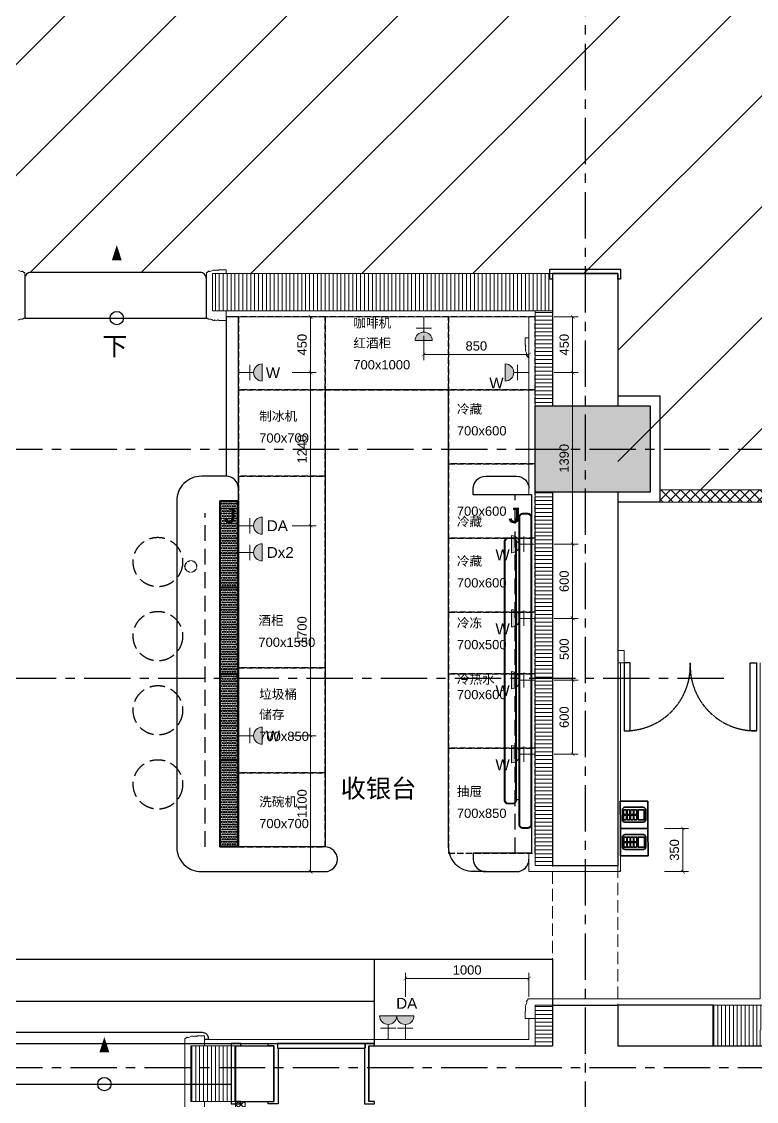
# Model space of a CAD drawing. Header units: millimetres. Extents: x -6033 to 120673, y -4970 to 90533.
# Drawn here: x 61806 to 67750, y 65940 to 74680 of the extents above; entities that cross this region are included whole.
import ezdxf

# ---------------------------------------------------------------- set-up
doc = ezdxf.new("R2010")
doc.units = ezdxf.units.MM
for name, pattern in [('I-AR$0$CENTER', [2, 1.25, -0.25, 0.25, -0.25]), ('I-PLAN$0$ACAD_ISO02W100', [15, 12, -3]), ('I-PLAN$0$CENTER', [2, 1.25, -0.25, 0.25, -0.25]), ('I-PLAN$0$DASH', [0.35, 0.25, -0.1]), ('I-PLAN$0$DASHED', [19.05, 12.7, -6.35]), ('I-PLAN$0$HIDDEN2', [0.1875, 0.125, -0.0625])]:
    doc.linetypes.add(name, pattern=pattern)
doc.layers.get('DefPoints').update_dxf_attribs({"color": 250})
for name, color, linetype, lineweight in [('_ACM-A-ANNO-DIMS', 2, 'Continuous', 18), ('_ACM-A-ANNO-IDEN', 7, 'Continuous', 5), ('_ACM-A-ANNO-TEXT', 7, 'Continuous', 5), ('_ACM-E-EQMT-SECT', 3, 'Continuous', 35), ('I-AR$0$GZET_COL_GRID_1-200_轴线', 8, 'I-AR$0$CENTER', 25), ('I-AR$0$I-SCOPE', 252, 'Continuous', 35), ('I-PLAN$0$_ACM-A-WALL-HACH', 251, 'Continuous', 9), ('I-PLAN$0$I-PL-WALL-FHINISH', 73, 'Continuous', 13), ('I-PLAN$0$I-WALL', 6, 'Continuous', 13)]:
    doc.layers.add(name, color=color, linetype=linetype, lineweight=lineweight)
for name, color, linetype in [('I-AR$0$A-LOL061W1', 252, 'Continuous'), ('I-AR$0$D-BASE-INTWALL', 1, 'Continuous'), ('I-AR$0$D-BASE-WALL', 4, 'Continuous'), ('I-AR$0$I-stairs', 2, 'Continuous'), ('I-AR$0$I—平面—装饰面层线', 4, 'Continuous'), ('I-AR$0$I—平面—装饰面层线a', 4, 'Continuous'), ('I-PLAN$0$0-建-楼梯', 1, 'Continuous'), ('I-PLAN$0$A-stairs', 2, 'Continuous'), ('I-PLAN$0$FURN', 1, 'Continuous'), ('I-PLAN$0$I-GRID', 252, 'I-PLAN$0$CENTER'), ('I-PLAN$0$I-PL-FURN', 1, 'I-PLAN$0$DASH'), ('I-PLAN$0$I-PL-IDS-MILL', 40, 'Continuous'), ('I-PLAN$0$I-PL-LIGHT', 1, 'I-PLAN$0$HIDDEN2'), ('I-PLAN$0$ID-TEXT-HEADING-3', 3, 'Continuous'), ('I-PLAN$0$I—平面—门', 1, 'Continuous'), ('I-PLAN$0$L-ELEV-MARK', 253, 'Continuous')]:
    doc.layers.add(name, color=color, linetype=linetype)
doc.styles.add('_ACM-G-NOTES', font='arial.ttf')
doc.styles.add('Arial_4', font='arial.ttf', dxfattribs={"height": 1.75})
doc.styles.add('Arial_B_1', font='arialbd.ttf', dxfattribs={"height": 2.5})
doc.styles.add('I-PLAN$0$Arial', font='ARIALUNI.ttf')
doc.dimstyles.new('_ACM-DIM-A_30', dxfattribs={"dimscale": 30, "dimtxt": 2.5, "dimasz": 1, "dimexe": 1.5, "dimexo": 1, "dimgap": 1, "dimtad": 1, "dimdec": 0, "dimrnd": 5, "dimzin": 1, "dimdsep": 46, "dimtxsty": '_ACM-G-NOTES', "dimblk": 'ARCHTICK', "dimcen": 2.5, "dimclrd": 256, "dimclre": 256, "dimclrt": 256, "dimadec": 3, "dimazin": 0, "dimtfac": 1, "dimtdec": 0, "dimtix": 1, "dimtmove": 0, "dimatfit": 3, "dimldrblk": 'DOTSMALL', "dimfxl": 5, "dimfxlon": 1, "dimlwd": 18, "dimlwe": 18, "dimarcsym": 0})

# ---------------------------------------------------------------- blocks, each defined once
blk = doc.blocks.new('I-AR$0$海龙_1211170131')
at = {"layer": 'I-AR$0$GZET_COL_GRID_1-200_轴线', "ltscale": 300}
for p, q in [((66140, 86275), (66140, 59995)), ((-2225, 70995), (116415, 70995)), ((-2225, 65990), (116415, 65990))]:
    blk.add_line(p, q, dxfattribs=at)
blk = doc.blocks.new('*U343')
for points in [[(-1125, 470), (-1170, 470), (-1170, 490), (-1095, 490), (-1095, 450), (-1090, 450), (-1090, 0), (-1170, 0), (-1170, 20), (-1125, 20), (-1125, 470)], [(-355, 470), (-310, 470), (-310, 490), (-385, 490), (-385, 450), (-390, 450), (-390, 0), (-310, 0), (-310, 20), (-355, 20), (-355, 470)]]:
    blk.add_lwpolyline(points)
at = {"color": 1}
blk.add_lwpolyline([(-1095, 450), (-385, 450), (-385, 490), (-1095, 490)], close=True, dxfattribs=at)
blk = doc.blocks.new('I-AR')
at = {"layer": 'I-AR$0$A-LOL061W1'}
blk.add_hatch(color=256, dxfattribs=at).paths.add_polyline_path([(66630, 70870), (66890, 70870), (66890, 71570), (66630, 71570), (66100, 71570), (65960, 71570), (65960, 70870), (66100, 70870)])
at = {"layer": 'I-AR$0$I-SCOPE'}
h = blk.add_hatch(dxfattribs=at)
h.set_pattern_fill('ANSI31', color=256, scale=200)
h.paths.add_polyline_path([(63300, 72640), (66630, 72640), (66630, 70889.4), (90600, 70890), (90600, 66390), (96650, 66390), (96650, 24876.4), (18340, 24876.4), (18340, 66390), (48090, 66390), (48090, 72640), (51400, 72640), (51400, 72649.9), (52869.5, 72649.9), (52869.5, 72640), (55240, 72640), (55240, 72790), (59460, 72790), (59460, 72640), (61830.5, 72640), (61830.5, 72649.9), (63300, 72649.9)], flags=16)
h.paths.add_polyline_path([(7330, 0), (7330, -1770), (11180, -1770), (11180, 0), (18450, 0), (18450, 2900), (27550, 2900), (27550, 18090), (37037.3, 18090), (37037.3, 17350), (96200, 17350), (96200, 18120), (114640, 18120), (114640, 84500), (0, 84500), (0, 0)])
at = {"layer": 'I-AR$0$D-BASE-INTWALL'}
blk.add_lwpolyline([(66630, 71650), (66970, 71650), (66970, 70790), (66630, 70790)], dxfattribs=at)
at = {"layer": 'I-AR$0$D-BASE-WALL'}
for p, q in [((66100, 72640), (66100, 71570)), ((66100, 72640), (66630, 72640)), ((66630, 72640), (66630, 71570)), ((66100, 71570), (66630, 71570)), ((66100, 70870), (66100, 67850)), ((66630, 70870), (66100, 70870)), ((66630, 70870), (66630, 67850)), ((66100, 67850), (66630, 67850)), ((66100, 66720), (66630, 66720)), ((66100, 66720), (66100, 66390)), ((67400, 66720), (66630, 66720)), ((66630, 66720), (66630, 66390)), ((67400, 66390), (67400, 66720)), ((63535, 66390), (63845, 66390)), ((63535, 66390), (63535, 65940)), ((63845, 66390), (63845, 65940)), ((64615, 66390), (66100, 66390)), ((64615, 66390), (64615, 65940)), ((66630, 66390), (96120, 66390)), ((63535, 65940), (63845, 65940))]:
    blk.add_line(p, q, dxfattribs=at)
for points in [[(66100, 70870), (65960, 70870), (65960, 71570), (66100, 71570)], [(66630, 71570), (66890, 71570), (66890, 70870), (66630, 70870)]]:
    blk.add_lwpolyline(points, dxfattribs=at)
at = {"layer": 'I-AR$0$I-stairs'}
for p, q in [((48630, 67090), (66100, 67090)), ((64660, 66390), (64660, 67090)), ((61525, 66750), (64660, 66750)), ((61525, 66410), (64660, 66410)), ((61642.5, 66080), (63500, 66080))]:
    blk.add_line(p, q, dxfattribs=at)
blk.add_lwpolyline([(66100, 67090), (66100, 66720)], dxfattribs=at)
at = {"layer": 'I-AR$0$I—平面—装饰面层线'}
blk.add_lwpolyline([(63535, 66390), (63580, 66390), (63580, 66410), (63500, 66410), (63500, 65920), (63580, 65920), (63580, 65940), (63535, 65940), (63535, 66390)], dxfattribs=at)
at = {"layer": 'I-AR$0$I—平面—装饰面层线a'}
blk.add_lwpolyline([(66100, 72640), (66100, 72595), (66080, 72595), (66080, 72675), (66650, 72675), (66650, 72595), (66630, 72595), (66630, 72640), (66100, 72640)], dxfattribs=at)
at = {"layer": 'I-AR$0$GZET_COL_GRID_1-200_轴线'}
blk.add_blockref('I-AR$0$海龙_1211170131', (225, 225), dxfattribs=at)
at = {"layer": 'I-AR$0$I—平面—装饰面层线a'}
blk.add_blockref('*U343', (64970, 65920), dxfattribs=at)
blk = doc.blocks.new('*U525')
at = {"layer": 'I-PLAN$0$I-PL-WALL-FHINISH'}
for points in [[(0, 50), (0, -30), (57, -30, -0.37825), (61.8, -27, 0.623496), (66.5, -25, 0.284819), (90.4, -25, 0.636149), (97.5, -27, 0.282378), (109.8, -26.5, -0.186128), (138.1, -17.9, 0.824383), (144, -16.9), (146.4, -16.9, -0.262247), (150, -13.9), (150, -9.9), (160, -9.9), (160, 559.9), (150, 559.9), (150, 563.9, -0.262247), (146.4, 566.9), (144, 566.9, 0.824383), (138.1, 567.9, -0.186128), (109.8, 576.5, 0.282378), (97.5, 577, 0.636149), (90.4, 575, 0.284819), (66.5, 575, 0.623496), (61.8, 577, -0.37825), (57, 580), (0, 580), (0, 500)], [(1789.5, 50), (1789.5, -30), (1732.5, -30, 0.37825), (1727.7, -27, -0.623496), (1723, -25, -0.284819), (1699.1, -25, -0.636149), (1692, -27, -0.282378), (1679.7, -26.5, 0.186128), (1651.4, -17.9, -0.824383), (1645.5, -16.9), (1643.1, -16.9, 0.262247), (1639.5, -13.9), (1639.5, -9.9), (1629.5, -9.9), (1629.5, 559.9), (1639.5, 559.9), (1639.5, 563.9, 0.262247), (1643.1, 566.9), (1645.5, 566.9, -0.824383), (1651.4, 567.9, 0.186128), (1679.7, 576.5, -0.282378), (1692, 577, -0.636149), (1699.1, 575, -0.284819), (1723, 575, -0.623496), (1727.7, 577, 0.37825), (1732.5, 580), (1789.5, 580), (1789.5, 500)]]:
    blk.add_lwpolyline(points, format="xyb", dxfattribs=at)
blk = doc.blocks.new('I-PLAN$0$K_68')
at = {"color": 8}
for centre in [(-10, -5), (-10, -25), (-10, -45), (-10, -65), (-10, -85), (10, -15), (10, -35), (10, -55), (10, -75), (-10, -105), (-10, -125), (10, -95), (10, -115)]:
    blk.add_circle(centre, 5, dxfattribs=at)
blk = doc.blocks.new('I-PLAN$0$K_69')
for p in [(-320, 0), (-280, 0), (-240, 0), (-200, 0), (-160, 0), (-120, 0), (-80, 0), (-40, 0), (0, 0), (40, 0), (80, 0), (120, 0), (160, 0), (200, 0), (240, 0), (280, 0), (320, 0)]:
    blk.add_blockref('I-PLAN$0$K_68', p)
blk = doc.blocks.new('I-PLAN')
at = {"layer": 'I-PLAN$0$_ACM-A-WALL-HACH'}
h = blk.add_hatch(dxfattribs=at)
h.set_pattern_fill('ANSI31', color=256, scale=10, angle=45)
h.paths.add_polyline_path([(66100, 72340), (63350, 72340), (63350, 72640), (66100, 72640)])
h = blk.add_hatch(dxfattribs=at)
h.set_pattern_fill('ANSI31', color=256, scale=10, angle=135)
h.paths.add_polyline_path([(65960, 71570), (66100, 71570), (66100, 72340), (65960, 72340)])
h = blk.add_hatch(dxfattribs=at)
h.set_pattern_fill('多孔材料', color=256, scale=20, pattern_type=2)
h.set_pattern_definition([(45, (136296.48, -6509.47), (-40.00004, 40.00004), []), (135, (136296.48, -6509.47), (-40.00004, -40.00004), [])])
h.paths.add_polyline_path([(85280, 70890), (85280, 70790), (66970, 70790), (66970, 70890)])
h = blk.add_hatch(dxfattribs=at)
h.set_pattern_fill('ANSI31', color=256, scale=10, angle=45)
h.paths.add_polyline_path([(88260, 70790), (88260, 70890), (88030, 70890), (88030, 70790), (88230, 70790)], flags=17)
h.paths.add_polyline_path([(79671.5, 69390), (78155, 69390), (78155, 68990), (77955, 68990), (77955, 69590), (79671.5, 69590)], flags=17)
h.paths.add_polyline_path([(80271.5, 69390), (80271.5, 69590), (80780, 69590), (80780, 68990), (80580, 68990), (80580, 69390)], flags=17)
h.paths.add_polyline_path([(74580, 69590), (73930, 69590), (73930, 69390), (74580, 69390)])
h.paths.add_polyline_path([(68780, 69590), (69430, 69590), (69430, 69390), (68780, 69390)])
h.paths.add_polyline_path([(87280, 66490), (87480, 66490), (87480, 66390), (87280, 66390)])
h.paths.add_polyline_path([(82180, 68990), (82180, 69390), (84230, 69390), (84230, 66490), (84430, 66490), (84430, 69390), (85280, 69390), (85280, 69590), (81980, 69590), (81980, 68990)])
h.paths.add_polyline_path([(87480, 67390), (87480, 69390), (88280, 69390), (88280, 69590), (88080, 69590), (86480, 69590), (86480, 69390), (87280, 69390), (87280, 67390)], flags=17)
h.paths.add_polyline_path([(72130, 68170), (72130, 66490), (72330, 66490), (72330, 67870), (73130, 67870), (73130, 68070), (72330, 68070), (72330, 68170)])
h.paths.add_polyline_path([(71230, 68170), (71230, 66390), (71030, 66390), (71030, 67870), (70230, 67870), (70230, 68070), (71030, 68070), (71030, 68170)])
h.paths.add_polyline_path([(72130, 69070), (72330, 69070), (72330, 69390), (73030, 69390), (73030, 69590), (72130, 69590)])
h.paths.add_polyline_path([(71230, 69070), (71030, 69070), (71030, 69390), (70330, 69390), (70330, 69590), (71230, 69590)])
h.paths.add_polyline_path([(67800, 69490), (67830, 69490), (67830, 69590), (67800, 69590)], flags=17)
h.paths.add_polyline_path([(76755, 69590), (75180, 69590), (75180, 69390), (75330, 69390), (75330, 66390), (75530, 66390), (75530, 69390), (76555, 69390), (76555, 68990), (76755, 68990)])
h.paths.add_polyline_path([(68180, 69590), (68180, 69390), (68030, 69390), (68030, 66520), (67780, 66520), (67780, 66390), (67400, 66390), (67400, 66720), (67830, 66720), (67830, 69590)])
edge = h.paths.add_edge_path()
edge.add_line((89860, 70890), (88860, 70890))
edge.add_line((75530, 66520), (84230, 66520))
edge.add_line((75530, 66720), (84230, 66720))
h = blk.add_hatch(dxfattribs=at)
h.set_pattern_fill('ANSI31', color=256, scale=10, angle=135)
h.paths.add_polyline_path([(65960, 70870), (66100, 70870), (66100, 67850), (65960, 67850)])
h = blk.add_hatch(dxfattribs=at)
h.set_pattern_fill('ANSI31', color=256, scale=10, angle=135)
h.set_pattern_definition([(180, (0, -1460), (-4e-15, -31.75), [])])
h.paths.add_polyline_path([(65960, 66720), (66100, 66720), (66100, 66390), (65960, 66390)])
h = blk.add_hatch(dxfattribs=at)
h.set_pattern_fill('ANSI31', color=256, scale=10, angle=45)
h.paths.add_polyline_path([(63535, 66390), (63175, 66390), (63175, 65940), (63535, 65940)])
h = blk.add_hatch(dxfattribs=at)
h.set_pattern_fill('ANSI37', color=256, scale=10)
h.paths.add_polyline_path([(63615, 63340), (63535, 63340), (63535, 65940), (63615, 65940)])
at = {"layer": 'I-PLAN$0$0-建-楼梯'}
for points in [[(62575.5, 72280.1, 0, 0, 0), (62575.5, 72871.9, 0, 80, 0), (62575.5, 72747.2, 0, 0, 0)], [(62475, 66080, 0, 0, 0), (62475, 66461.8, 0, 80, 0), (62475, 66337.1, 0, 0, 0)]]:
    blk.add_lwpolyline(points, format="xyseb", dxfattribs=at)
at = {"layer": 'I-PLAN$0$A-stairs'}
for points in [[(63300, 72280.1), (63300, 72599.9, 0.414214), (63250, 72649.9), (61880.5, 72649.9, 0.414214), (61830.5, 72599.9), (61830.5, 72280.1)], [(61495.5, 66440), (61465.5, 66440), (61465.5, 66450, -0.414214), (61515.5, 66500), (63265, 66500, -0.414214), (63315, 66450), (63315, 66440), (63285, 66440)]]:
    blk.add_lwpolyline(points, format="xyb", dxfattribs=at)
for points in [[(61830.5, 72280.1), (63300, 72280.1)], [(61655.5, 66080), (63125, 66080)]]:
    blk.add_lwpolyline(points, dxfattribs=at)
at = {"layer": 'I-PLAN$0$I-GRID', "ltscale": 300}
blk.add_lwpolyline([(47311.1, 69365), (67518.9, 69365)], dxfattribs=at)
at = {"layer": 'I-PLAN$0$I-PL-FURN', "ltscale": 500}
for centre in [(62908.2, 70305.7), (62908.2, 69705.7), (62908.2, 69105.7), (62908.2, 68505.7)]:
    blk.add_circle(centre, 200, dxfattribs=at)
at = {"layer": 'I-PLAN$0$I-PL-IDS-MILL'}
for points in [[(63560, 70900), (63560, 72290), (63460, 72290), (63460, 71000)], [(65930, 70850), (65930, 67950)]]:
    blk.add_lwpolyline(points, dxfattribs=at)
at = {"layer": 'I-PLAN$0$I-PL-IDS-MILL', "color": 8, "linetype": 'I-PLAN$0$DASH', "ltscale": 200}
for points in [[(63560, 71700), (64260, 71700), (64260, 72289.9), (63560, 72289.9)], [(64260, 71700), (65260, 71700), (65260, 72289.9), (64260, 72289.9)], [(65260, 71700), (65960, 71700), (65960, 72289.9), (65260, 72289.9)], [(63560, 71000), (64260, 71000), (64260, 71700), (63560, 71700)], [(65260, 71100), (65960, 71100), (65960, 71700), (65260, 71700)], [(65260, 70500), (65960, 70500), (65960, 71100), (65260, 71100)], [(63560, 69450), (64260, 69450), (64260, 71000), (63560, 71000)], [(65260, 69900), (65960, 69900), (65960, 70500), (65260, 70500)], [(65260, 69400), (65960, 69400), (65960, 69900), (65260, 69900)], [(63560, 68600), (64260, 68600), (64260, 69450), (63560, 69450)], [(65260, 68800), (65960, 68800), (65960, 69400), (65260, 69400)], [(65960, 67950), (65960, 68800), (65260, 68800), (65260, 67950)], [(63560, 68000), (64260, 68000), (64260, 68600), (63560, 68600)]]:
    blk.add_lwpolyline(points, close=True, dxfattribs=at)
at = {"layer": 'I-PLAN$0$I-PL-IDS-MILL'}
for points in [[(65560, 67800), (65460, 67800, -0.414214), (65260, 68000), (65260, 71700), (64260, 71700), (64260, 68000), (63410, 68000), (63410, 70800), (63560, 70800), (63560, 70900, 0.414214), (63460, 71000), (63260, 71000, 0.414214), (63060, 70800), (63060, 68000, 0.414214), (63260, 67800), (63560, 67800), (64260, 67800, 1), (64260, 68000)], [(65930, 70850), (65460, 70850), (65460, 70900, -0.414214), (65560, 71000), (65810, 71000, -0.414213), (65910, 70900)], [(65930, 67950), (65930, 67950), (65460, 67950), (65460, 67900, 0.414214), (65560, 67800), (65810, 67800, 0.414213), (65910, 67900)]]:
    blk.add_lwpolyline(points, format="xyb", dxfattribs=at)
for points in [[(63555, 68000), (63555, 70800), (63410, 70800), (63410, 68000)], [(63415, 70101.2), (63415, 70795), (63550, 70795), (63550, 70101.2)], [(63560, 70800), (63560, 68000), (63555, 68000), (63555, 70800)], [(65810, 68380), (65810, 70470), (65830, 70470), (65830, 68380)], [(63550, 70096.2), (63550, 69402.5), (63415, 69402.5), (63415, 70096.2)], [(63415, 68703.7), (63415, 69397.5), (63550, 69397.5), (63550, 68703.7)], [(63550, 68698.7), (63550, 68005), (63415, 68005), (63415, 68698.7)]]:
    blk.add_lwpolyline(points, close=True, dxfattribs=at)
for points in [[(65830, 68180), (65830, 70670, -0.414214), (65860, 70700), (65900, 70700, -0.414214), (65930, 70670), (65930, 68180, -0.414214), (65900, 68150), (65860, 68150, -0.414214)], [(65835, 68180), (65835, 70670, -0.414214), (65860, 70695), (65900, 70695, -0.414214), (65925, 70670), (65925, 68180, -0.414214), (65900, 68155), (65860, 68155, -0.414214)], [(65710, 70470), (65710, 68380, 0.414214), (65740, 68350), (65780, 68350, 0.414214), (65810, 68380), (65810, 70470, 0.414214), (65780, 70500), (65740, 70500, 0.414214)], [(65715, 70470), (65715, 68380, 0.414214), (65740, 68355), (65780, 68355, 0.414214), (65805, 68380), (65805, 70470, 0.414214), (65780, 70495), (65740, 70495, 0.414214)]]:
    blk.add_lwpolyline(points, format="xyb", close=True, dxfattribs=at)
at = {"layer": 'I-PLAN$0$I-PL-LIGHT', "linetype": 'I-PLAN$0$DASHED', "ltscale": 10}
for p, q in [((65798.7, 67950), (65798.7, 70850)), ((63291.1, 68000), (63291.1, 70700))]:
    blk.add_line(p, q, dxfattribs=at)
at = {"layer": 'I-PLAN$0$I-PL-LIGHT'}
blk.add_circle((63174.3, 70269.7), 47.1, dxfattribs=at)
at = {"layer": 'I-PLAN$0$I-PL-WALL-FHINISH'}
blk.add_line((65910, 72290), (63460, 72290), dxfattribs=at)
for points in [[(61780.3, 72263.5, -0.186128), (61808.6, 72272.1, 0.824383), (61814.5, 72273.1), (61816.9, 72273.1, -0.262247), (61820.5, 72276.1), (61820.5, 72280.1), (61830.5, 72280.1), (61830.5, 72649.9), (61820.5, 72649.9), (61820.5, 72653.9, -0.262247), (61816.9, 72656.9), (61814.5, 72656.9, 0.824383), (61808.6, 72657.9, -0.186128), (61780.3, 72666.5, 0.282378)], [(63460, 72340), (63460, 72260), (63403, 72260, 0.37825), (63398.2, 72263, -0.623496), (63393.5, 72265, -0.284819), (63369.6, 72265, -0.636149), (63362.5, 72263, -0.282378), (63350.2, 72263.5, 0.186128), (63321.9, 72272.1, -0.824383), (63316, 72273.1), (63313.6, 72273.1, 0.262247), (63310, 72276.1), (63310, 72280.1), (63300, 72280.1), (63300, 72649.9), (63310, 72649.9), (63310, 72653.9, 0.262247), (63313.6, 72656.9), (63316, 72656.9, -0.824383), (63321.9, 72657.9, 0.186128), (63350.2, 72666.5, -0.282378), (63362.5, 72667, -0.636149), (63369.6, 72665, -0.284819), (63393.5, 72665, -0.623496), (63398.2, 72667, 0.37825), (63403, 72670), (63460, 72670), (63460, 72640)], [(65910, 72120), (65880, 72120), (65880, 72063, -0.37825), (65883, 72058.2, 0.623496), (65885, 72053.5, 0.284819), (65885, 72029.6, 0.636149), (65883, 72022.5, 0.282378), (65883.5, 72010.2, -0.186128), (65892.1, 71981.9, 0.824383), (65893.1, 71976), (65893.1, 71973.6, -0.262247), (65896.1, 71970), (65900.1, 71970), (65900.1, 71960), (65910, 71960)], [(67780, 69490), (67780, 66770), (65900.1, 66770), (65900.1, 66760), (65896.1, 66760, -0.262247), (65893.1, 66756.4), (65893.1, 66754, 0.824383), (65892.1, 66748.1, -0.186128), (65883.5, 66719.8, 0.282378), (65883, 66707.5, 0.636149), (65885, 66700.4, 0.284819), (65885, 66676.5, 0.623496), (65883, 66671.8, -0.37825), (65880, 66667), (65880, 66610), (65960, 66610)]]:
    blk.add_lwpolyline(points, format="xyb", dxfattribs=at)
for points in [[(65910, 72290), (65910, 70850), (65930, 70850), (65930, 67950), (65910, 67950), (65910, 67800)], [(66650, 69490), (66650, 67800), (65910, 67800)], [(63285, 66440), (65910, 66440), (65910, 66610)]]:
    blk.add_lwpolyline(points, dxfattribs=at)
for points in [[(66630, 69590), (66680, 69590), (66680, 69490), (66630, 69490)], [(66645, 67800), (66650, 67800), (66650, 67805), (66645, 67805)]]:
    blk.add_lwpolyline(points, close=True, dxfattribs=at)
at = {"layer": 'I-PLAN$0$I-WALL'}
for points in [[(66100, 72340), (63350, 72340), (63350, 72640), (66100, 72640)], [(65960, 71570), (66100, 71570), (66100, 72340), (65960, 72340)], [(65960, 70870), (66100, 70870), (66100, 67850), (65960, 67850)], [(65960, 66720), (66100, 66720), (66100, 66390), (65960, 66390)], [(63535, 66390), (63175, 66390), (63175, 65940), (63535, 65940)], [(63615, 63340), (63535, 63340), (63535, 65940), (63615, 65940)]]:
    blk.add_lwpolyline(points, close=True, dxfattribs=at)
for points in [[(85280, 70890), (85280, 70790), (66970, 70790), (66970, 70890), (85280, 70890)], [(67780, 66520), (67780, 66390), (67400, 66390), (67400, 66720), (67830, 66720), (67830, 69590), (68180, 69590)]]:
    blk.add_lwpolyline(points, dxfattribs=at)
at = {"layer": 'I-PLAN$0$I-WALL', "color": 8, "linetype": 'I-PLAN$0$DASH', "ltscale": 400}
blk.add_lwpolyline([(66100, 67850), (66630, 67850), (66630, 66720), (66100, 66720)], close=True, dxfattribs=at)
at = {"layer": 'I-PLAN$0$I—平面—门'}
for points in [[(66680, 68940), (66730, 68940), (66730, 69490), (66680, 69490)], [(67750, 68940), (67700, 68940), (67700, 69490), (67750, 69490)]]:
    blk.add_lwpolyline(points, close=True, dxfattribs=at)
at = {"layer": 'I-PLAN$0$I—平面—门', "color": 252, "linetype": 'I-PLAN$0$DASH', "ltscale": 5}
for centre, start, end in [((66690.3, 69465.2), 268.88045, 2.70366), ((67739.7, 69465.2), 177.29634, 271.11955)]:
    blk.add_arc(centre, 525.3, start, end, dxfattribs=at)
at = {"layer": 'I-PLAN$0$L-ELEV-MARK'}
for centre in [(62575.5, 72280.1), (62475, 66080)]:
    blk.add_circle(centre, 53.9, dxfattribs=at)
at = {"layer": 'I-PLAN$0$I-PL-IDS-MILL', "rotation": 270}
for p in [(63547.5, 70448.1), (63547.5, 69749.4), (63547.5, 69050.6), (63547.5, 68351.9)]:
    blk.add_blockref('I-PLAN$0$K_69', p, dxfattribs=at)
at = {"layer": 'I-PLAN$0$I-PL-WALL-FHINISH', "xscale": -1}
blk.add_blockref('*U525', (63285, 65890), dxfattribs=at)
at = {"layer": 'I-PLAN$0$FURN', "linetype": 'I-PLAN$0$ACAD_ISO02W100', "char_height": 75, "attachment_point": 1, "style": 'I-PLAN$0$Arial'}
for s, insert in [('{\\fArial Unicode MS|b0|i0|c134|p34;咖啡机}', (64489, 72278.8)), ('{\\fArial Unicode MS|b0|i0|c134|p34;红酒柜}', (64489, 72116.3)), ('{\\fArial Unicode MS|b0|i0|c134|p34;700x1000}', (64489, 71939.9)), ('{\\fArial Unicode MS|b0|i0|c134|p34;冷藏}', (65326.7, 71581.8)), ('{\\fArial Unicode MS|b0|i0|c134|p34;制冰机}', (63727.7, 71524)), ('{\\fArial Unicode MS|b0|i0|c134|p34;700x600}', (65326.7, 71405.4)), ('{\\fArial Unicode MS|b0|i0|c134|p34;700x700}', (63727.7, 71347.6)), ('{\\fArial Unicode MS|b0|i0|c134|p34;700x600}', (65326.7, 70754.9)), ('{\\fArial Unicode MS|b0|i0|c134|p34;冷藏}', (65326.7, 70670.3)), ('{\\fArial Unicode MS|b0|i0|c134|p34;冷藏}', (65326.7, 70351.4)), ('{\\fArial Unicode MS|b0|i0|c134|p34;700x600}', (65326.7, 70175)), ('{\\fArial Unicode MS|b0|i0|c134|p34;酒柜}', (63721.1, 69870.6)), ('{\\fArial Unicode MS|b0|i0|c134|p34;冷冻}', (65326.7, 69851.4)), ('{\\fArial Unicode MS|b0|i0|c134|p34;700x1550}', (63721.1, 69694.1)), ('{\\fArial Unicode MS|b0|i0|c134|p34;700x500}', (65326.7, 69675)), ('{\\fArial Unicode MS|b0|i0|c134|p34;冷热水}', (65326.7, 69395.7)), ('{\\fArial Unicode MS|b0|i0|c134|p34;垃圾桶}', (63727.7, 69273.4)), ('{\\fArial Unicode MS|b0|i0|c134|p34;700x600}', (65326.7, 69270.5)), ('{\\fArial Unicode MS|b0|i0|c134|p34;储存}', (63727.7, 69109.4)), ('{\\fArial Unicode MS|b0|i0|c134|p34;700x850}', (63727.7, 68933)), ('{\\fArial Unicode MS|b0|i0|c134|p34;抽屉}', (65326.7, 68486.4)), ('{\\fArial Unicode MS|b0|i0|c134|p34;洗碗机}', (63727.7, 68403.1)), ('700x850', (65326.7, 68309.9)), ('{\\fArial Unicode MS|b0|i0|c134|p34;700x700}', (63727.7, 68226.6))]:
    blk.add_mtext_dynamic_manual_height_columns(s, width=151170.167, gutter_width=500, heights=[109.5], dxfattribs=dict(at, insert=insert))
at = {"layer": 'I-PLAN$0$ID-TEXT-HEADING-3', "style": 'I-PLAN$0$Arial'}
blk.add_text('下', height=150, dxfattribs=at).set_placement((62457.1, 71977.7))
at = {"layer": 'I-PLAN$0$ID-TEXT-HEADING-3', "insert": (64386.2, 68548.6), "char_height": 150, "attachment_point": 1, "style": 'I-PLAN$0$Arial'}
blk.add_mtext_dynamic_manual_height_columns('{\\fArial Unicode MS|b0|i0|c134|p34;收银台}', width=151170.167, gutter_width=500, heights=[109.5], dxfattribs=at)
blk = doc.blocks.new('A$C506d7063')
at = {"layer": '_ACM-A-ANNO-IDEN'}
h = blk.add_hatch(color=256, dxfattribs=at)
edge = h.paths.add_edge_path()
edge.add_arc((0, 3.84), 1.39, 180, 360)
edge.add_line((1.39, 3.84), (-1.39, 3.84))
for p, q in [((1.39, 3.84), (-1.39, 3.84)), ((1.25, 1.83), (-1.22, 1.83)), ((0, 0), (0, 2.45))]:
    blk.add_line(p, q, dxfattribs=at)
blk.add_arc((0, 3.84), 1.39, 180, 0, dxfattribs=at)
blk = doc.blocks.new('A$C7DA9355C')
at = {"layer": '_ACM-E-EQMT-SECT'}
for points in [[(0, 555), (553, 558), (553, 3), (0, 0)], [(175, 484), (380, 484), (380, 359), (175, 359)]]:
    blk.add_lwpolyline(points, close=True, dxfattribs=at)
for points in [[(177, 44), (376, 44, 0.414214), (426, 94), (426, 464, 0.414214), (376, 514), (177, 514, 0.414214), (127, 464), (127, 94, 0.414214)], [(176, 323), (176, 283, 0.414214), (186, 273), (260, 273, 0.414214), (270, 283), (270, 323, 0.414214), (260, 333), (186, 333, 0.414214)], [(176, 255), (176, 215, 0.414214), (186, 205), (260, 205, 0.414214), (270, 215), (270, 255, 0.414214), (260, 265), (186, 265, 0.414214)], [(284, 323), (284, 283, 0.414214), (294, 273), (368, 273, 0.414214), (378, 283), (378, 323, 0.414214), (368, 333), (294, 333, 0.414214)], [(284, 255), (284, 215, 0.414214), (294, 205), (368, 205, 0.414214), (378, 215), (378, 255, 0.414214), (368, 265), (294, 265, 0.414214)], [(176, 186), (176, 147, 0.414214), (186, 137), (260, 137, 0.414214), (270, 147), (270, 186, 0.414214), (260, 196), (186, 196, 0.414214)], [(176, 118), (176, 78, 0.414214), (186, 68), (260, 68, 0.414214), (270, 78), (270, 118, 0.414214), (260, 128), (186, 128, 0.414214)], [(284, 186), (284, 147, 0.414214), (294, 137), (368, 137, 0.414214), (378, 147), (378, 186, 0.414214), (368, 196), (294, 196, 0.414214)], [(284, 118), (284, 78, 0.414214), (294, 68), (368, 68, 0.414214), (378, 78), (378, 118, 0.414214), (368, 128), (294, 128, 0.414214)]]:
    blk.add_lwpolyline(points, format="xyb", close=True, dxfattribs=at)
blk = doc.blocks.new('_ArchTick')
at = {"color": 2, "linetype": 'ByBlock', "const_width": 0.15}
blk.add_lwpolyline([(-0.5, -0.5), (0.5, 0.5)], dxfattribs=at)
blk = doc.blocks.new('*D131')
at = {"layer": '_ACM-A-ANNO-DIMS', "lineweight": 18, "transparency": 16777216}
for p, q in [((63993.1, 72290), (64188.1, 72290)), ((64143.1, 71840), (64143.1, 72290)), ((63993.1, 71840), (64188.1, 71840))]:
    blk.add_line(p, q, dxfattribs=at)
at = {"layer": 'DefPoints', "color": 0, "transparency": 16777216}
for p in [(63560, 72290), (64143.1, 72290), (63560, 71840)]:
    blk.add_point(p, dxfattribs=at)
at = {"layer": '_ACM-A-ANNO-DIMS', "lineweight": 18, "transparency": 16777216, "xscale": 30, "yscale": 30, "zscale": 30}
for p, rotation in [((64143.1, 72290), 90), ((64143.1, 71840), 270)]:
    blk.add_blockref('_ArchTick', p, dxfattribs=dict(at, rotation=rotation))
at = {"layer": '_ACM-A-ANNO-DIMS', "transparency": 16777216, "insert": (64074.8, 72065), "char_height": 75, "attachment_point": 5, "rotation": 90, "style": '_ACM-G-NOTES'}
blk.add_mtext('450', dxfattribs=at)
blk = doc.blocks.new('_DotSmall')
at = {"color": 0, "linetype": 'ByBlock', "const_width": 0.5}
blk.add_lwpolyline([(-0.0625, 0, 1), (0.0625, 0, 1)], format="xyb", close=True, dxfattribs=at)
blk = doc.blocks.new('*D132')
at = {"layer": '_ACM-A-ANNO-DIMS', "lineweight": 18, "transparency": 16777216}
for p, q in [((63993.1, 71840), (64188.1, 71840)), ((64143.1, 70600), (64143.1, 71840)), ((63993.1, 70600), (64188.1, 70600))]:
    blk.add_line(p, q, dxfattribs=at)
at = {"layer": 'DefPoints', "color": 0, "transparency": 16777216}
for p in [(63560, 71840), (64143.1, 71840), (63560, 70600)]:
    blk.add_point(p, dxfattribs=at)
at = {"layer": '_ACM-A-ANNO-DIMS', "lineweight": 18, "transparency": 16777216, "xscale": 30, "yscale": 30, "zscale": 30}
for p, rotation in [((64143.1, 71840), 90), ((64143.1, 70600), 270)]:
    blk.add_blockref('_ArchTick', p, dxfattribs=dict(at, rotation=rotation))
at = {"layer": '_ACM-A-ANNO-DIMS', "transparency": 16777216, "insert": (64074.8, 71220), "char_height": 75, "attachment_point": 5, "rotation": 90, "style": '_ACM-G-NOTES'}
blk.add_mtext('1240', dxfattribs=at)
blk = doc.blocks.new('*D133')
at = {"layer": '_ACM-A-ANNO-DIMS', "lineweight": 18, "transparency": 16777216}
for p, q in [((63993.1, 70600), (64188.1, 70600)), ((64143.1, 68900), (64143.1, 70600)), ((63993.1, 68900), (64188.1, 68900))]:
    blk.add_line(p, q, dxfattribs=at)
at = {"layer": 'DefPoints', "color": 0, "transparency": 16777216}
for p in [(63560, 70600), (64143.1, 70600), (63560, 68900)]:
    blk.add_point(p, dxfattribs=at)
at = {"layer": '_ACM-A-ANNO-DIMS', "lineweight": 18, "transparency": 16777216, "xscale": 30, "yscale": 30, "zscale": 30}
for p, rotation in [((64143.1, 70600), 90), ((64143.1, 68900), 270)]:
    blk.add_blockref('_ArchTick', p, dxfattribs=dict(at, rotation=rotation))
at = {"layer": '_ACM-A-ANNO-DIMS', "transparency": 16777216, "insert": (64074.8, 69750), "char_height": 75, "attachment_point": 5, "rotation": 90, "style": '_ACM-G-NOTES'}
blk.add_mtext('1700', dxfattribs=at)
blk = doc.blocks.new('*D130')
at = {"layer": '_ACM-A-ANNO-DIMS', "lineweight": 18, "transparency": 16777216}
for p, q in [((63993.1, 68900), (64188.1, 68900)), ((64143.1, 67800), (64143.1, 68900)), ((63993.1, 67800), (64188.1, 67800))]:
    blk.add_line(p, q, dxfattribs=at)
at = {"layer": 'DefPoints', "color": 0, "transparency": 16777216}
for p in [(63560, 68900), (64143.1, 68900), (63560, 67800)]:
    blk.add_point(p, dxfattribs=at)
at = {"layer": '_ACM-A-ANNO-DIMS', "lineweight": 18, "transparency": 16777216, "xscale": 30, "yscale": 30, "zscale": 30}
for p, rotation in [((64143.1, 68900), 90), ((64143.1, 67800), 270)]:
    blk.add_blockref('_ArchTick', p, dxfattribs=dict(at, rotation=rotation))
at = {"layer": '_ACM-A-ANNO-DIMS', "transparency": 16777216, "insert": (64074.8, 68350), "char_height": 75, "attachment_point": 5, "rotation": 90, "style": '_ACM-G-NOTES'}
blk.add_mtext('1100', dxfattribs=at)
blk = doc.blocks.new('*D134')
at = {"layer": '_ACM-A-ANNO-DIMS', "lineweight": 18, "transparency": 16777216}
for p, q in [((65058.5, 72135.9), (65058.5, 71940.9)), ((65910, 72135.9), (65910, 71940.9)), ((65058.5, 71985.9), (65910, 71985.9))]:
    blk.add_line(p, q, dxfattribs=at)
at = {"layer": 'DefPoints', "color": 0, "transparency": 16777216}
for p in [(65058.5, 72290), (65910, 72290), (65910, 71985.9)]:
    blk.add_point(p, dxfattribs=at)
at = {"layer": '_ACM-A-ANNO-DIMS', "lineweight": 18, "transparency": 16777216, "xscale": 30, "yscale": 30, "zscale": 30, "rotation": 180}
blk.add_blockref('_ArchTick', (65058.5, 71985.9), dxfattribs=at)
at = {"layer": '_ACM-A-ANNO-DIMS', "lineweight": 18, "transparency": 16777216, "xscale": 30, "yscale": 30, "zscale": 30}
blk.add_blockref('_ArchTick', (65910, 71985.9), dxfattribs=at)
at = {"layer": '_ACM-A-ANNO-DIMS', "transparency": 16777216, "insert": (65484.2, 72054.1), "char_height": 75, "attachment_point": 5, "style": '_ACM-G-NOTES'}
blk.add_mtext('850', dxfattribs=at)
blk = doc.blocks.new('*D136')
at = {"layer": '_ACM-A-ANNO-DIMS', "lineweight": 18, "transparency": 16777216}
for p, q in [((66113.5, 72290), (66308.5, 72290)), ((66263.5, 71840), (66263.5, 72290)), ((66113.5, 71840), (66308.5, 71840))]:
    blk.add_line(p, q, dxfattribs=at)
at = {"layer": 'DefPoints', "color": 0, "transparency": 16777216}
for p in [(65910, 72290), (66263.5, 72290), (65910, 71840)]:
    blk.add_point(p, dxfattribs=at)
at = {"layer": '_ACM-A-ANNO-DIMS', "lineweight": 18, "transparency": 16777216, "xscale": 30, "yscale": 30, "zscale": 30}
for p, rotation in [((66263.5, 72290), 90), ((66263.5, 71840), 270)]:
    blk.add_blockref('_ArchTick', p, dxfattribs=dict(at, rotation=rotation))
at = {"layer": '_ACM-A-ANNO-DIMS', "transparency": 16777216, "insert": (66195.2, 72065), "char_height": 75, "attachment_point": 5, "rotation": 90, "style": '_ACM-G-NOTES'}
blk.add_mtext('450', dxfattribs=at)
blk = doc.blocks.new('*D135')
at = {"layer": '_ACM-A-ANNO-DIMS', "lineweight": 18, "transparency": 16777216}
for p, q in [((66113.5, 71840), (66308.5, 71840)), ((66263.5, 70450), (66263.5, 71840)), ((66113.5, 70450), (66308.5, 70450))]:
    blk.add_line(p, q, dxfattribs=at)
at = {"layer": 'DefPoints', "color": 0, "transparency": 16777216}
for p in [(65910, 71840), (66263.5, 71840), (65910, 70450)]:
    blk.add_point(p, dxfattribs=at)
at = {"layer": '_ACM-A-ANNO-DIMS', "lineweight": 18, "transparency": 16777216, "xscale": 30, "yscale": 30, "zscale": 30}
for p, rotation in [((66263.5, 71840), 90), ((66263.5, 70450), 270)]:
    blk.add_blockref('_ArchTick', p, dxfattribs=dict(at, rotation=rotation))
at = {"layer": '_ACM-A-ANNO-DIMS', "transparency": 16777216, "insert": (66195.2, 71145), "char_height": 75, "attachment_point": 5, "rotation": 90, "style": '_ACM-G-NOTES'}
blk.add_mtext('1390', dxfattribs=at)
blk = doc.blocks.new('*D137')
at = {"layer": '_ACM-A-ANNO-DIMS', "lineweight": 18, "transparency": 16777216}
for p, q in [((66113.5, 70450), (66308.5, 70450)), ((66263.5, 69850), (66263.5, 70450)), ((66113.5, 69850), (66308.5, 69850))]:
    blk.add_line(p, q, dxfattribs=at)
at = {"layer": 'DefPoints', "color": 0, "transparency": 16777216}
for p in [(65910, 70450), (66263.5, 70450), (65910, 69850)]:
    blk.add_point(p, dxfattribs=at)
at = {"layer": '_ACM-A-ANNO-DIMS', "lineweight": 18, "transparency": 16777216, "xscale": 30, "yscale": 30, "zscale": 30}
for p, rotation in [((66263.5, 70450), 90), ((66263.5, 69850), 270)]:
    blk.add_blockref('_ArchTick', p, dxfattribs=dict(at, rotation=rotation))
at = {"layer": '_ACM-A-ANNO-DIMS', "transparency": 16777216, "insert": (66195.2, 70150), "char_height": 75, "attachment_point": 5, "rotation": 90, "style": '_ACM-G-NOTES'}
blk.add_mtext('600', dxfattribs=at)
blk = doc.blocks.new('*D138')
at = {"layer": '_ACM-A-ANNO-DIMS', "lineweight": 18, "transparency": 16777216}
for p, q in [((66113.5, 69850), (66308.5, 69850)), ((66263.5, 69350), (66263.5, 69850)), ((66113.5, 69350), (66308.5, 69350))]:
    blk.add_line(p, q, dxfattribs=at)
at = {"layer": 'DefPoints', "color": 0, "transparency": 16777216}
for p in [(65910, 69850), (66263.5, 69850), (65910, 69350)]:
    blk.add_point(p, dxfattribs=at)
at = {"layer": '_ACM-A-ANNO-DIMS', "lineweight": 18, "transparency": 16777216, "xscale": 30, "yscale": 30, "zscale": 30}
for p, rotation in [((66263.5, 69850), 90), ((66263.5, 69350), 270)]:
    blk.add_blockref('_ArchTick', p, dxfattribs=dict(at, rotation=rotation))
at = {"layer": '_ACM-A-ANNO-DIMS', "transparency": 16777216, "insert": (66195.2, 69600), "char_height": 75, "attachment_point": 5, "rotation": 90, "style": '_ACM-G-NOTES'}
blk.add_mtext('500', dxfattribs=at)
blk = doc.blocks.new('*D139')
at = {"layer": '_ACM-A-ANNO-DIMS', "lineweight": 18, "transparency": 16777216}
for p, q in [((66113.5, 69350), (66308.5, 69350)), ((66263.5, 68750), (66263.5, 69350)), ((66113.5, 68750), (66308.5, 68750))]:
    blk.add_line(p, q, dxfattribs=at)
at = {"layer": 'DefPoints', "color": 0, "transparency": 16777216}
for p in [(65910, 69350), (66263.5, 69350), (65910, 68750)]:
    blk.add_point(p, dxfattribs=at)
at = {"layer": '_ACM-A-ANNO-DIMS', "lineweight": 18, "transparency": 16777216, "xscale": 30, "yscale": 30, "zscale": 30}
for p, rotation in [((66263.5, 69350), 90), ((66263.5, 68750), 270)]:
    blk.add_blockref('_ArchTick', p, dxfattribs=dict(at, rotation=rotation))
at = {"layer": '_ACM-A-ANNO-DIMS', "transparency": 16777216, "insert": (66195.2, 69050), "char_height": 75, "attachment_point": 5, "rotation": 90, "style": '_ACM-G-NOTES'}
blk.add_mtext('600', dxfattribs=at)
blk = doc.blocks.new('*D145')
at = {"layer": '_ACM-A-ANNO-DIMS', "lineweight": 18, "transparency": 16777216}
for p, q in [((67005.3, 68150), (67200.3, 68150)), ((67155.3, 68150), (67155.3, 67800)), ((67005.3, 67800), (67200.3, 67800))]:
    blk.add_line(p, q, dxfattribs=at)
at = {"layer": 'DefPoints', "color": 0, "transparency": 16777216}
for p in [(66649.9, 68150), (66649.9, 67800), (67155.3, 67800)]:
    blk.add_point(p, dxfattribs=at)
at = {"layer": '_ACM-A-ANNO-DIMS', "lineweight": 18, "transparency": 16777216, "xscale": 30, "yscale": 30, "zscale": 30}
for p, rotation in [((67155.3, 68150), 90), ((67155.3, 67800), 270)]:
    blk.add_blockref('_ArchTick', p, dxfattribs=dict(at, rotation=rotation))
at = {"layer": '_ACM-A-ANNO-DIMS', "transparency": 16777216, "insert": (67087, 67975), "char_height": 75, "attachment_point": 5, "rotation": 90, "style": '_ACM-G-NOTES'}
blk.add_mtext('350', dxfattribs=at)
blk = doc.blocks.new('*D150')
at = {"layer": '_ACM-A-ANNO-DIMS', "lineweight": 18, "transparency": 16777216}
for p, q in [((64910, 66785.2), (64910, 66980.2)), ((65910, 66785.2), (65910, 66980.2)), ((64910, 66935.2), (65910, 66935.2))]:
    blk.add_line(p, q, dxfattribs=at)
at = {"layer": 'DefPoints', "color": 0, "transparency": 16777216}
for p in [(65910, 66935.2), (64910, 66440), (65910, 66440)]:
    blk.add_point(p, dxfattribs=at)
at = {"layer": '_ACM-A-ANNO-DIMS', "lineweight": 18, "transparency": 16777216, "xscale": 30, "yscale": 30, "zscale": 30, "rotation": 180}
blk.add_blockref('_ArchTick', (64910, 66935.2), dxfattribs=at)
at = {"layer": '_ACM-A-ANNO-DIMS', "lineweight": 18, "transparency": 16777216, "xscale": 30, "yscale": 30, "zscale": 30}
blk.add_blockref('_ArchTick', (65910, 66935.2), dxfattribs=at)
at = {"layer": '_ACM-A-ANNO-DIMS', "transparency": 16777216, "insert": (65410, 67003.5), "char_height": 75, "attachment_point": 5, "style": '_ACM-G-NOTES'}
blk.add_mtext('1000', dxfattribs=at)

msp = doc.modelspace()

# ---------------------------------------------------------------- block references
for name in ['I-AR', 'I-PLAN']:
    msp.add_blockref(name, (0, 0))
at = {"yscale": 49.99999999999999, "zscale": 49.99999999999999}
for p, xscale, rotation in [((65058.5, 72290), -49.99999999999999, 180), ((63560, 71840), -49.99999999999999, 270), ((65910, 71840), 49.99999999999999, 90.00000000000001), ((63560, 70600), 49.99999999999999, 270), ((63560, 70383.7), 49.99999999999999, 270), ((65960, 70450), 49.99999999999999, 90.00000000000001), ((65960, 69850), 49.99999999999999, 90.00000000000001), ((65960, 69350), 49.99999999999999, 90.00000000000001), ((63560, 68900), -49.99999999999999, 270), ((65960, 68750), 49.99999999999999, 90.00000000000001)]:
    msp.add_blockref('A$C506d7063', p, dxfattribs=dict(at, xscale=xscale, rotation=rotation))
at = {"xscale": -49.99999999999999, "yscale": 49.99999999999999, "zscale": 49.99999999999999}
for p in [(64771.1, 66440), (64910, 66440)]:
    msp.add_blockref('A$C506d7063', p, dxfattribs=at)
at = {"layer": '_ACM-E-EQMT-SECT', "xscale": 0.4, "yscale": 0.4, "zscale": 0.4, "rotation": 270}
for p in [(66648.7, 68371.2), (66649.9, 68150)]:
    msp.add_blockref('A$C7DA9355C', p, dxfattribs=at)

# ---------------------------------------------------------------- texts
at = {"layer": '_ACM-A-ANNO-TEXT', "char_height": 87.5, "width": 108.228, "style": 'Arial_4'}
for s, insert, attachment_point in [('W', (63781.3, 71881.6), 1), ('W', (65589.3, 71798.3), 1), ('DA', (63789.5, 70643.4), 1), ('Dx2', (63789.5, 70427.1), 1), ('W', (65639.3, 70408.3), 1), ('W', (65639.3, 69808.3), 1), ('W', (65639.3, 69308.3), 1), ('W', (63781.3, 68941.6), 1), ('W', (65639.3, 68708.3), 1), ('DA', (65006, 66777.8), 3)]:
    msp.add_mtext(s, dxfattribs=dict(at, insert=insert, attachment_point=attachment_point))
at = {"layer": '_ACM-A-ANNO-TEXT', "lineweight": 13, "char_height": 125, "width": 116.245, "attachment_point": 1, "style": 'Arial_B_1'}
for insert in [(63443.8, 70746.6), (65743.8, 70746.6)]:
    msp.add_mtext('\\fArial|b1|i0|c134|p34|;J', dxfattribs=dict(at, insert=insert))

# ---------------------------------------------------------------- dimensions: what is measured, and where the dimension line sits
at = {"layer": '_ACM-A-ANNO-DIMS'}
for base, p1, p2, picture, middle in [((64143.1, 72290), (63560, 71840), (63560, 72290), '*D131', (64074.8, 72065)), ((66263.5, 72290), (65910, 71840), (65910, 72290), '*D136', (66195.2, 72065)), ((64143.1, 71840), (63560, 70600), (63560, 71840), '*D132', (64074.8, 71220)), ((66263.5, 71840), (65910, 70450), (65910, 71840), '*D135', (66195.2, 71145)), ((64143.1, 70600), (63560, 68900), (63560, 70600), '*D133', (64074.8, 69750)), ((66263.5, 70450), (65910, 69850), (65910, 70450), '*D137', (66195.2, 70150)), ((66263.5, 69850), (65910, 69350), (65910, 69850), '*D138', (66195.2, 69600)), ((66263.5, 69350), (65910, 68750), (65910, 69350), '*D139', (66195.2, 69050)), ((64143.1, 68900), (63560, 67800), (63560, 68900), '*D130', (64074.8, 68350)), ((67155.3, 67800), (66649.9, 68150), (66649.9, 67800), '*D145', (67087, 67975))]:
    dim = msp.add_linear_dim(base=base, p1=p1, p2=p2, angle=90, dimstyle='_ACM-DIM-A_30', override={"dimzin": 8}, dxfattribs=at)
    dim.commit()
    dim.dimension.update_dxf_attribs({"geometry": picture, "text_midpoint": middle})
for base, p1, p2, picture, middle in [((65910, 71985.8549), (65058.4967, 72290), (65910, 72290), '*D134', (65484.2484, 72054.1479)), ((65910, 66935.2), (64910, 66440), (65910, 66440), '*D150', (65410, 67003.5))]:
    dim = msp.add_linear_dim(base=base, p1=p1, p2=p2, dimstyle='_ACM-DIM-A_30', override={"dimzin": 8}, dxfattribs=at)
    dim.commit()
    dim.dimension.update_dxf_attribs({"geometry": picture, "text_midpoint": middle})

doc.saveas('drawing.dxf')
